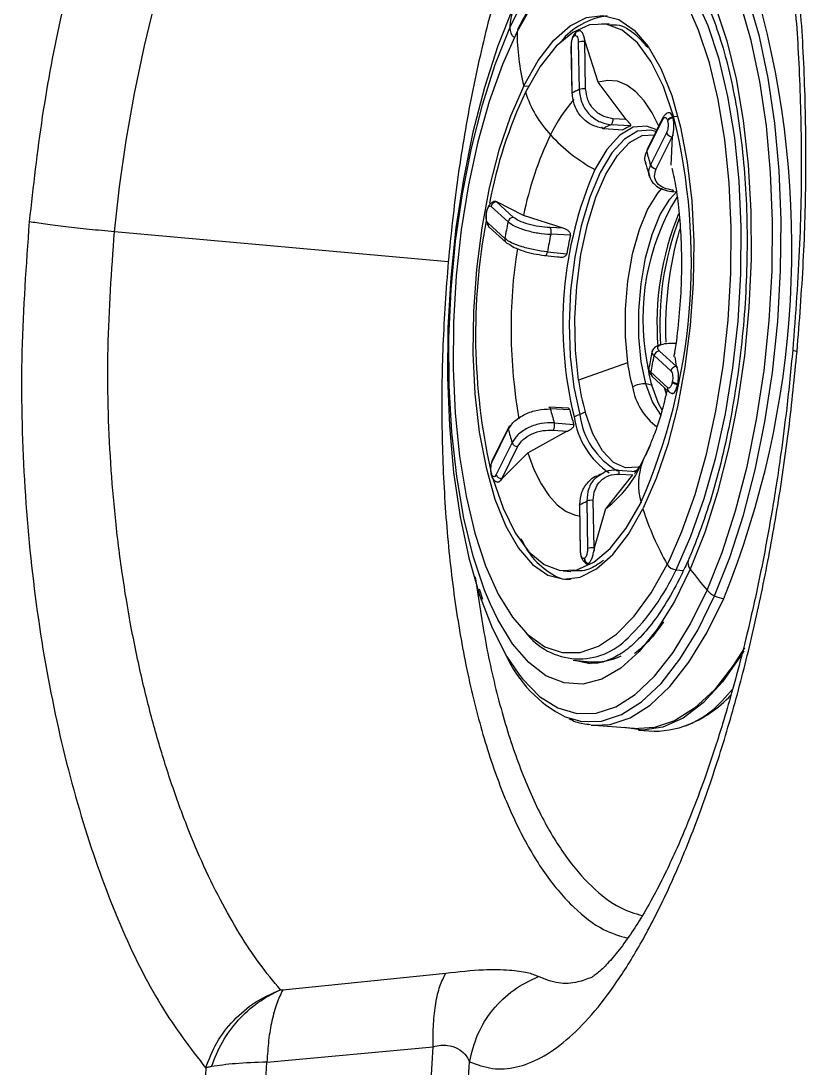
# Model space of a CAD drawing. Extents: x 939 to 1039, y 781 to 934.
# Drawn here: x 1024.945 to 1026.781, y 841.087 to 843.534 of the extents above; entities that cross this region are included whole.
import ezdxf

# ---------------------------------------------------------------- set-up
doc = ezdxf.new("R2010")
doc.units = 0
doc.header["$MEASUREMENT"] = 0
doc.layers.add('1', color=4, linetype='Continuous')

# ---------------------------------------------------------------- blocks, each defined once
blk = doc.blocks.new('Envoy')
at = {"layer": '1', "color": 3, "linetype": 'Continuous', "lineweight": 25}
for p, q in [((87.6674, 44.3523), (87.6493, 44.3532)), ((87.5855, 44.3253), (87.5863, 44.3257)), ((87.5919, 44.3355), (87.5911, 44.3351)), ((87.5773, 44.3012), (87.5793, 44.1904)), ((87.5802, 44.1914), (87.5782, 44.3021)), ((87.5944, 44.3103), (87.5964, 44.1996)), ((87.6103, 44.3119), (87.6092, 44.3177)), ((87.6092, 44.3177), (87.6096, 44.3119)), ((87.6116, 44.2012), (87.6096, 44.3119)), ((87.6096, 44.3119), (87.6103, 44.3119)), ((87.6409, 44.2166), (87.6103, 44.3119)), ((87.4669, 44.2081), (87.478, 44.2073)), ((87.7063, 44.1295), (87.6409, 44.2166)), ((87.7063, 44.1295), (87.6751, 44.1315)), ((87.7547, 44.0547), (87.792, 44.1295)), ((87.7923, 44.134), (87.755, 44.0592)), ((87.8153, 44.1348), (87.8158, 44.1332)), ((87.817, 44.137), (87.8274, 44.1364)), ((87.6537, 44.1089), (87.6987, 44.1054)), ((87.7167, 44.1145), (87.6707, 44.1175)), ((87.8026, 44.1277), (87.8031, 44.1262)), ((87.8007, 44.0985), (87.7634, 44.0237)), ((87.7765, 44.0141), (87.8138, 44.0889)), ((87.8118, 44.0231), (87.8145, 44.0888)), ((87.8157, 44.0933), (87.8138, 44.0889)), ((87.8138, 44.0889), (87.8145, 44.0888)), ((87.8145, 44.0888), (87.8157, 44.0933)), ((87.8128, 43.9615), (87.8234, 43.9605)), ((87.4013, 43.9382), (87.3963, 43.9377)), ((87.4042, 43.9368), (87.4013, 43.9382)), ((87.4013, 43.9382), (87.4035, 43.9368)), ((87.4428, 43.9008), (87.4035, 43.9368)), ((87.4035, 43.9368), (87.4042, 43.9368)), ((87.4661, 43.9052), (87.4042, 43.9368)), ((87.3796, 43.9155), (87.3793, 43.9136)), ((87.38, 43.9121), (87.3804, 43.914)), ((87.3907, 43.9264), (87.4301, 43.8904)), ((87.4226, 43.8512), (87.3833, 43.8872)), ((87.559, 43.8755), (87.4661, 43.9052)), ((87.2902, 43.7967), (86.5102, 43.8668)), ((87.3862, 43.8777), (87.4255, 43.8418)), ((87.559, 43.8755), (87.528, 43.8768)), ((87.5759, 43.8592), (87.5301, 43.8613)), ((87.5172, 43.8115), (87.5518, 43.8081)), ((87.5223, 43.82), (87.5676, 43.8156)), ((87.7716, 43.5778), (87.8109, 43.5419)), ((87.8236, 43.5523), (87.7843, 43.5883)), ((87.8243, 43.5522), (87.8209, 43.5746)), ((87.7094, 43.5605), (87.5947, 43.5205)), ((87.8236, 43.5523), (87.8256, 43.5498)), ((87.8243, 43.5522), (87.8236, 43.5523)), ((87.8256, 43.5498), (87.8243, 43.5522)), ((87.8034, 43.5027), (87.7641, 43.5387)), ((87.767, 43.5292), (87.8063, 43.4932)), ((87.8142, 43.517), (87.8138, 43.515)), ((87.8271, 43.5127), (87.8267, 43.5107)), ((87.5711, 43.4552), (87.5252, 43.4574)), ((87.5743, 43.451), (87.529, 43.4532)), ((87.5382, 43.4205), (87.584, 43.4164)), ((87.3935, 43.3306), (87.4308, 43.4054)), ((87.4311, 43.4099), (87.3938, 43.3351)), ((87.4762, 43.3504), (87.5677, 43.4007)), ((87.5366, 43.4035), (87.5677, 43.4007)), ((87.4395, 43.3744), (87.4022, 43.2996)), ((87.4153, 43.29), (87.4526, 43.3648)), ((87.416, 43.29), (87.4762, 43.3504)), ((87.7446, 43.3298), (87.7492, 43.3401)), ((87.3906, 43.2989), (87.3911, 43.2974)), ((87.3916, 43.3014), (87.3911, 43.3029)), ((87.6592, 43.2201), (87.7215, 43.299)), ((87.6855, 43.31), (87.7315, 43.3071)), ((87.6903, 43.3009), (87.7215, 43.299)), ((87.4132, 43.2865), (87.416, 43.29)), ((87.4153, 43.29), (87.4132, 43.2865)), ((87.416, 43.29), (87.4153, 43.29)), ((87.5968, 43.2285), (87.5989, 43.1178)), ((87.5998, 43.1188), (87.5978, 43.2295)), ((87.614, 43.2377), (87.616, 43.1269)), ((87.6312, 43.1285), (87.6292, 43.2393)), ((87.6319, 43.1285), (87.6591, 43.2201)), ((87.6311, 43.1225), (87.6319, 43.1285)), ((87.6312, 43.1285), (87.6311, 43.1225)), ((87.6319, 43.1285), (87.6312, 43.1285)), ((87.5989, 43.1178), (87.599, 43.1174)), ((87.6086, 43.1038), (87.6079, 43.1034)), ((87.6178, 43.0918), (87.617, 43.0914)), ((87.8022, 43.0896), (87.8073, 43.0999)), ((87.8228, 43.077), (87.8401, 43.0755)), ((87.5591, 43.0748), (87.5772, 43.0732)), ((87.3626, 43.0324), (87.3701, 43.0085)), ((87.582, 42.8659), (87.6229, 42.8622)), ((87.6249, 42.8582), (87.6196, 42.8585)), ((87.9568, 42.7995), (87.937, 42.7778)), ((87.6246, 42.7142), (87.6318, 42.7136)), ((87.6318, 42.7136), (87.7356, 42.7062)), ((87.7353, 42.7023), (87.7716, 42.6997)), ((87.2845, 42.1334), (86.9034, 42.0948)), ((86.8665, 41.9262), (87.2551, 41.9622))]:
    blk.add_line(p, q, dxfattribs=at)
at = {"layer": '1', "color": 3, "linetype": 'Continuous', "lineweight": 25, "flags": 128}
for points in [[(86.5102, 43.8668), (86.5219, 43.9723), (86.5373, 44.0804), (86.5567, 44.1905), (86.5801, 44.302), (86.5979, 44.3761)], [(87.9129, 43.0161), (87.9486, 43.106), (87.9804, 43.2047), (88.0079, 43.3108), (88.0307, 43.4226), (88.0483, 43.5386), (88.0606, 43.6571), (88.0674, 43.7763), (88.0685, 43.8945), (88.064, 44.0101), (88.054, 44.1212), (88.0385, 44.2263), (88.0178, 44.3239), (87.9922, 44.4125), (87.9621, 44.4908), (87.9279, 44.5577), (87.8901, 44.6123), (87.8493, 44.6536), (87.806, 44.6812), (87.7609, 44.6946), (87.7147, 44.6936), (87.668, 44.6783), (87.6215, 44.6488), (87.5867, 44.6172)], [(87.8954, 43.0293), (87.9305, 43.1176), (87.9618, 43.2146), (87.9888, 43.3187), (88.0111, 43.4286), (88.0285, 43.5425), (88.0405, 43.6589), (88.0472, 43.776), (88.0483, 43.8922), (88.0439, 44.0057), (88.034, 44.1148), (88.0188, 44.2181), (87.9985, 44.3139), (87.9734, 44.401)], [(87.434, 44.3437), (87.4712, 44.4193)], [(87.9149, 44.3927), (87.9414, 44.3132), (87.9632, 44.2243), (87.98, 44.1273), (87.9916, 44.0237), (87.9976, 43.9152), (87.9982, 43.8034), (87.9931, 43.6902), (87.9826, 43.5774), (87.9667, 43.4666), (87.9458, 43.3597), (87.9201, 43.2584), (87.8901, 43.1642), (87.8562, 43.0786)], [(87.8125, 44.4592), (87.7765, 44.4999), (87.7375, 44.5277), (87.6966, 44.5415), (87.6545, 44.5412), (87.6119, 44.5267), (87.5696, 44.4982), (87.5282, 44.4563), (87.4886, 44.4017), (87.4513, 44.3353)], [(87.8228, 43.077), (87.8577, 43.1555), (87.889, 43.2435), (87.916, 43.3395), (87.9384, 43.4418), (87.9558, 43.5488), (87.9679, 43.6585), (87.9744, 43.7692), (87.9752, 43.8788), (87.9704, 43.9856), (87.96, 44.0877), (87.9442, 44.1833), (87.9233, 44.2709), (87.8976, 44.3489), (87.8675, 44.416), (87.8337, 44.471), (87.8243, 44.4832)], [(87.8073, 43.0999), (87.8365, 43.1667), (87.8672, 43.2531), (87.8938, 43.3473), (87.9158, 43.4479), (87.9329, 43.5529), (87.9447, 43.6607), (87.9511, 43.7693), (87.952, 43.877), (87.9472, 43.9819), (87.937, 44.0822), (87.9215, 44.1761), (87.901, 44.2621), (87.8757, 44.3387), (87.8462, 44.4046), (87.8129, 44.4586), (87.8125, 44.4592)], [(87.4415, 44.3897), (87.4064, 44.3014), (87.3751, 44.2044), (87.3481, 44.1003), (87.3258, 43.9904), (87.3084, 43.8765), (87.2964, 43.7601), (87.2897, 43.643), (87.2886, 43.5268), (87.293, 43.4133), (87.3029, 43.3042), (87.3181, 43.2009), (87.3384, 43.1051), (87.3635, 43.018), (87.3931, 42.9411), (87.4267, 42.8754), (87.4552, 42.8327)], [(87.4669, 44.2081), (87.5009, 44.2676), (87.5372, 44.3147), (87.5751, 44.3484), (87.6136, 44.3679), (87.652, 44.3728), (87.6894, 44.363), (87.7249, 44.3387), (87.7578, 44.3004), (87.7872, 44.249), (87.8127, 44.1857), (87.8335, 44.1119), (87.8492, 44.0291), (87.8595, 43.9393), (87.8641, 43.8445), (87.863, 43.7467), (87.8562, 43.6483), (87.8437, 43.5512), (87.826, 43.4579), (87.8033, 43.3702), (87.7762, 43.2902), (87.7453, 43.2197)], [(87.817, 44.137), (87.7932, 44.2068), (87.7649, 44.2645), (87.7326, 44.3086), (87.6973, 44.338), (87.6596, 44.3521), (87.6207, 44.3505), (87.5813, 44.3332), (87.5426, 44.3007), (87.5055, 44.2537), (87.4708, 44.1934)], [(87.3889, 42.997), (87.3753, 43.0296), (87.3488, 43.1091), (87.327, 43.198), (87.3102, 43.295), (87.2986, 43.3986), (87.2926, 43.5071), (87.2921, 43.6189), (87.2971, 43.7321), (87.3076, 43.8449), (87.3235, 43.9557), (87.3444, 44.0626), (87.3701, 44.1639), (87.4001, 44.2581), (87.434, 44.3437)], [(87.4513, 44.3353), (87.417, 44.2582), (87.3863, 44.1718), (87.3597, 44.0776), (87.3377, 43.977), (87.3206, 43.872), (87.3088, 43.7642), (87.3024, 43.6556), (87.3015, 43.5479), (87.3063, 43.443), (87.3165, 43.3427), (87.332, 43.2488), (87.3525, 43.1628), (87.3778, 43.0862), (87.4073, 43.0203), (87.4406, 42.9663), (87.4716, 42.9301)], [(87.5773, 44.3012), (87.5773, 44.3012), (87.5775, 44.3017), (87.5782, 44.3021)], [(87.4669, 44.2081), (87.436, 44.1376), (87.4089, 44.0576), (87.3863, 43.9699), (87.3685, 43.8766), (87.3561, 43.7795), (87.3492, 43.6811), (87.3481, 43.5833), (87.3527, 43.4885), (87.363, 43.3987), (87.3787, 43.316), (87.3996, 43.2421), (87.425, 43.1788), (87.4545, 43.1274), (87.4873, 43.0891), (87.5228, 43.0648), (87.5602, 43.055), (87.5986, 43.0599), (87.6372, 43.0794), (87.675, 43.1131), (87.7114, 43.1602), (87.7453, 43.2197)], [(87.7823, 44.1138), (87.7667, 44.1451), (87.7485, 44.1729), (87.7288, 44.1946), (87.7079, 44.21), (87.6862, 44.2188), (87.6637, 44.221), (87.6409, 44.2166)], [(87.5802, 44.1914), (87.5795, 44.1909), (87.5793, 44.1904), (87.5793, 44.1904)], [(87.7927, 44.1346), (87.7924, 44.1342), (87.7923, 44.134)], [(87.778, 44.1052), (87.7539, 44.1143), (87.7226, 44.1114), (87.6913, 44.0929), (87.6611, 44.0596), (87.633, 44.0127)], [(87.776, 44.1013), (87.7634, 44.1048), (87.7329, 44.102), (87.7022, 44.0839), (87.6726, 44.0513), (87.6452, 44.0054), (87.6211, 43.9479), (87.6011, 43.8811), (87.586, 43.8076), (87.5765, 43.7301), (87.5729, 43.6517), (87.5753, 43.5753), (87.5837, 43.5039), (87.5976, 43.4403)], [(87.5947, 43.5205), (87.5877, 43.5903), (87.5863, 43.6644), (87.5906, 43.74), (87.6006, 43.8142), (87.6157, 43.8844), (87.6354, 43.9478), (87.6591, 44.0021), (87.6857, 44.0452), (87.7143, 44.0755), (87.7439, 44.0919), (87.7724, 44.094)], [(87.7898, 43.9693), (87.7794, 43.9573), (87.7563, 43.9199), (87.7363, 43.8715), (87.7204, 43.8145), (87.7093, 43.7517), (87.7036, 43.6862), (87.7036, 43.6215), (87.7094, 43.5605)], [(87.7526, 43.5115), (87.7417, 43.563), (87.736, 43.6211), (87.7358, 43.6831), (87.7411, 43.7457), (87.7516, 43.8059), (87.7668, 43.8607), (87.7859, 43.9073), (87.808, 43.9433), (87.8257, 43.9622)], [(87.3799, 43.9159), (87.3798, 43.9158), (87.3796, 43.9153), (87.3798, 43.9147), (87.3804, 43.914)], [(87.7872, 43.439), (87.7681, 43.4694), (87.7526, 43.5115)], [(87.7902, 43.4501), (87.7816, 43.4658), (87.766, 43.5083)], [(87.7954, 43.5032), (87.7968, 43.4983), (87.8006, 43.4853)], [(87.7394, 43.3189), (87.7342, 43.3171), (87.7048, 43.3152), (87.6767, 43.3279), (87.651, 43.3548), (87.6285, 43.3947), (87.6102, 43.4463)], [(87.4762, 43.3504), (87.4908, 43.3118), (87.5073, 43.2783), (87.5255, 43.2506), (87.5452, 43.2289), (87.566, 43.2135), (87.5878, 43.2046), (87.5973, 43.2029)], [(87.7446, 43.3298), (87.7541, 43.3497), (87.762, 43.368)], [(87.7252, 43.3079), (87.7267, 43.3084), (87.733, 43.3108)], [(87.3948, 43.2908), (87.4185, 43.221), (87.4469, 43.1634), (87.4791, 43.1193), (87.5145, 43.0898), (87.5521, 43.0757), (87.5911, 43.0773), (87.6304, 43.0946), (87.6691, 43.1272), (87.7063, 43.1742), (87.741, 43.2345)], [(87.5968, 43.2285), (87.5968, 43.2286), (87.5971, 43.2291), (87.5978, 43.2295)], [(87.5998, 43.1188), (87.5991, 43.1183), (87.5989, 43.1178), (87.5989, 43.1178)], [(87.8562, 43.0786), (87.819, 43.003), (87.779, 42.9386), (87.737, 42.8863), (87.6935, 42.847), (87.6492, 42.8214), (87.6049, 42.8098), (87.5612, 42.8125), (87.5188, 42.8293), (87.4784, 42.86), (87.4406, 42.9041), (87.4061, 42.961), (87.3889, 42.997)], [(87.4716, 42.9301), (87.477, 42.925), (87.516, 42.8972), (87.5569, 42.8834), (87.5991, 42.8837), (87.6416, 42.8982), (87.684, 42.9267), (87.7253, 42.9686), (87.765, 43.0232), (87.8022, 43.0896)], [(87.4552, 42.8327), (87.4638, 42.8218), (87.5039, 42.7812), (87.5465, 42.7541), (87.5907, 42.7409), (87.6362, 42.7419), (87.682, 42.7569), (87.7277, 42.7859), (87.7726, 42.8283), (87.8159, 42.8836), (87.857, 42.9509), (87.8954, 43.0293)], [(87.5638, 42.7332), (87.6027, 42.7225), (87.6489, 42.7235), (87.6956, 42.7388), (87.7422, 42.7683), (87.7878, 42.8115), (87.8319, 42.8678), (87.8738, 42.9363), (87.9129, 43.0161)], [(87.6318, 42.7136), (87.6687, 42.7155), (87.7158, 42.731), (87.7626, 42.7607), (87.8085, 42.8041), (87.8529, 42.8608), (87.8951, 42.9298), (87.9345, 43.0101)], [(87.9813, 42.8873), (87.9753, 42.8775), (87.9316, 42.8153), (87.886, 42.7661), (87.8393, 42.7305), (87.7921, 42.709), (87.7451, 42.7019), (87.7015, 42.7086)], [(87.9829, 42.8944), (87.9567, 42.8535), (87.9124, 42.7968), (87.8664, 42.7533), (87.8196, 42.7237), (87.7726, 42.7082), (87.7356, 42.7062)], [(87.6196, 42.8585), (87.5886, 42.8646), (87.5856, 42.8655)], [(87.5914, 42.865), (87.5965, 42.8634), (87.6222, 42.8583)]]:
    blk.add_lwpolyline(points, dxfattribs=at)
at = {"layer": '1', "color": 3, "linetype": 'Continuous', "lineweight": 25}
for centre, radius, start, end in [((85.9, 43.8308), 2.1938, 338.0315, 15.464), ((87.7968, 44.3084), 0.3645, 167.1138, 174.4389), ((87.6825, 44.2071), 0.1659, 97.2326, 141.0755), ((87.4638, 44.3439), 0.0297, 180.3375, 229.4587), ((87.9714, 44.3345), 0.5201, 179.916, 194.0699), ((87.5959, 44.3259), 0.0104, 117.8191, 183.1166), ((87.5965, 44.3263), 0.0102, 98.5559, 183.4683), ((87.6058, 44.2746), 0.0375, 84.2001, 107.7261), ((88.4635, 43.7277), 1.0965, 154.8665, 169.1565), ((87.7255, 44.276), 0.2677, 197.9651, 222.9086), ((87.5809, 44.191), 0.00176, 201.843, 257.107), ((87.6365, 44.1001), 0.1072, 111.9896, 121.6909), ((87.6078, 44.1639), 0.0375, 84.2025, 107.723), ((87.8475, 43.9429), 0.352, 138.4989, 154.6429), ((86.4553, 43.7972), 1.4034, 336.3613, 14.0131), ((87.7979, 44.1313), 0.00618, 154.7472, 197.6249), ((87.8156, 44.1193), 0.0155, 90.9216, 147.0071), ((87.816, 44.1178), 0.0155, 90.9199, 147.0087), ((87.7027, 44.0332), 0.0901, 110.7495, 122.9277), ((87.7481, 44.03), 0.0901, 110.3981, 123.2835), ((88.2723, 43.7394), 0.8231, 154.5052, 168.3801), ((87.8194, 44.3581), 0.3925, 222.3513, 241.647), ((87.8149, 44.1041), 0.0152, 201.6053, 265.9306), ((87.7606, 44.0565), 0.00619, 154.7769, 197.5357), ((87.1838, 43.8771), 0.5978, 14.1947, 17.2804), ((88.4655, 43.6518), 0.9073, 156.5628, 193.8118), ((87.7776, 44.0293), 0.0152, 201.5866, 265.9493), ((87.4033, 43.924), 0.0128, 89.471, 169.2318), ((88.2928, 43.6641), 0.5476, 148.6327, 190.7122), ((87.3808, 43.9134), 0.00158, 176.1551, 237.7662), ((88.7973, 43.6275), 1.4431, 169.3883, 192.6444), ((87.3932, 43.8851), 0.0102, 167.7898, 226.1833), ((88.5431, 43.6584), 1.1369, 168.2266, 170.2363), ((87.4427, 43.888), 0.0128, 89.4705, 169.2323), ((88.4453, 43.654), 0.6671, 157.5334, 184.6608), ((88.4814, 43.6519), 0.6963, 159.2893, 184.118), ((88.4696, 43.6613), 0.9606, 167.9803, 170.4885), ((88.6264, 43.6412), 0.8281, 163.7677, 182.2211), ((87.4321, 43.849), 0.00971, 166.5838, 264.194), ((88.5107, 43.6589), 0.956, 167.902, 170.5676), ((88.633, 43.6403), 1.1959, 170.9784, 190.123), ((86.6535, 43.7701), 1.1345, 348.2277, 350.2418), ((87.7842, 43.5755), 0.0128, 89.464, 169.2284), ((88.1516, 43.6238), 0.4467, 188.139, 195.4632), ((88.1814, 43.6233), 0.431, 188.1357, 195.4695), ((87.8235, 43.5395), 0.0128, 89.471, 169.2318), ((88.1822, 43.6045), 0.5935, 188.1355, 195.4635), ((87.7741, 43.5365), 0.0102, 167.8101, 226.163), ((87.7491, 43.4515), 0.0602, 86.7237, 117.8229), ((87.8667, 43.5296), 0.1478, 189.6987, 233.4038), ((87.7503, 43.4724), 0.0392, 66.4176, 86.7423), ((87.8133, 43.5005), 0.0101, 167.5954, 226.3777), ((87.8288, 43.5383), 0.0277, 237.2582, 265.7927), ((87.8291, 43.5402), 0.0276, 237.2439, 265.8071), ((88.0191, 43.5737), 0.5047, 193.8077, 197.6622), ((88.0631, 43.57), 0.5031, 193.6887, 197.7784), ((87.5285, 43.6015), 0.1754, 293.2237, 297.7788), ((87.5252, 43.609), 0.1836, 288.8251, 293.2422), ((87.775, 43.4628), 0.1926, 188.2315, 235.8598), ((87.7751, 43.4633), 0.1789, 187.3835, 240.0476), ((87.4369, 43.4071), 0.00636, 90.0157, 195.2856), ((88.0141, 43.553), 0.6017, 194.2005, 197.2665), ((87.4537, 43.38), 0.0152, 201.6101, 265.9258), ((87.3993, 43.3325), 0.00618, 154.7478, 197.6245), ((87.4854, 43.4436), 0.2831, 307.8501, 336.2917), ((87.8878, 43.2766), 0.1527, 159.6179, 196.0114), ((87.396, 43.3003), 0.0055, 151.4874, 194.1605), ((87.3961, 43.2988), 0.00525, 150.6678, 204.5885), ((87.4163, 43.3052), 0.0152, 201.6058, 265.9301), ((87.5577, 43.3288), 0.1071, 291.9885, 301.6987), ((87.6254, 43.202), 0.0375, 84.2051, 107.7193), ((88.4181, 43.4364), 0.7068, 197.8534, 209.385), ((87.6274, 43.0912), 0.0375, 84.2, 107.7273), ((87.6205, 43.1036), 0.0127, 180.8018, 253.6201), ((87.6213, 43.104), 0.0127, 180.8004, 253.6201), ((87.3387, 43.3002), 0.5331, 314.2507, 335.2426), ((87.8251, 43.1038), 0.0269, 211.8458, 265.0903), ((87.8724, 43.0933), 0.0219, 160.6594, 222.1862), ((88.5783, 43.6136), 0.8987, 216.5324, 220.5488), ((87.9366, 43.0656), 0.0549, 221.395, 244.3685), ((87.9392, 43.0688), 0.0589, 243.4734, 265.3903), ((87.5961, 43.0266), 0.1577, 217.3392, 316.6387), ((87.6997, 43.002), 0.3012, 204.3113, 243.1972), ((87.6329, 43.0051), 0.1432, 265.9695, 295.5843), ((87.7462, 42.9728), 0.2785, 290.915, 317.515), ((87.7712, 42.9148), 0.215, 270.1036, 320.4326)]:
    blk.add_arc(centre, radius, start, end, dxfattribs=at)
for points, knots in [([(86.8765, 45.5021), (86.8431, 45.4594), (86.7766, 45.3742), (86.6817, 45.2124), (86.593, 45.03), (86.5128, 44.8277), (86.4425, 44.6094), (86.3843, 44.3781), (86.3384, 44.1377), (86.32, 43.9728), (86.3108, 43.8905)], [0, 0, 0, 0, 0.128141, 0.25514, 0.381095, 0.506129, 0.63038, 0.753998, 0.877147, 1, 1, 1, 1]), ([(88.1059, 43.5876), (88.1113, 43.6576), (88.1222, 43.7976), (88.1277, 44.007), (88.125, 44.2124), (88.1135, 44.4114), (88.0936, 44.6012), (88.0657, 44.7791), (88.0303, 44.9428), (87.9881, 45.0897), (87.9397, 45.2178), (87.8861, 45.325), (87.8282, 45.4096), (87.7671, 45.4705), (87.7037, 45.5068), (87.6392, 45.5176), (87.5743, 45.5051), (87.5317, 45.4762), (87.5105, 45.4618)], [0, 0, 0, 0, 0.0620929, 0.1241984, 0.1863464, 0.2485627, 0.3108696, 0.3732849, 0.4358194, 0.4984733, 0.5612354, 0.624085, 0.6869862, 0.7498837, 0.8127049, 0.8753799, 0.9378375, 1, 1, 1, 1]), ([(87.8488, 45.2701), (87.8533, 45.2666), (87.8615, 45.2603), (87.8778, 45.2403), (87.8926, 45.2187), (87.9049, 45.1986), (87.9162, 45.1786), (87.9303, 45.1514), (87.9504, 45.1081), (87.9776, 45.0388), (88.008, 44.9447), (88.0404, 44.8183), (88.0717, 44.6544), (88.0957, 44.469), (88.1109, 44.2695), (88.117, 44.0632), (88.1139, 43.8341), (88.1019, 43.6741), (88.0957, 43.5913)], [0, 0, 0, 0, 0.066017, 0.119704, 0.160648, 0.188497, 0.208029, 0.228408, 0.272329, 0.32277, 0.38458, 0.457966, 0.542955, 0.639574, 0.719729, 0.806484, 0.899884, 1, 1, 1, 1]), ([(87.9208, 45.1694), (87.9179, 45.1695), (87.89, 45.1705), (87.8359, 45.1482), (87.7601, 45.1012), (87.6859, 45.0275), (87.6146, 44.9316), (87.5475, 44.8143), (87.4856, 44.6777), (87.4301, 44.5242), (87.3818, 44.3564), (87.3419, 44.1772), (87.3101, 43.9898), (87.2968, 43.8611), (87.2902, 43.7967)], [0, 0, 0, 0, 0.010599, 0.100545, 0.19049, 0.280435, 0.370381, 0.460327, 0.550272, 0.640218, 0.730164, 0.820109, 0.910055, 1, 1, 1, 1]), ([(87.7356, 44.5581), (87.7429, 44.5578), (87.7598, 44.5572), (87.7863, 44.545), (87.8166, 44.5221), (87.8469, 44.4874), (87.8765, 44.4405), (87.9036, 44.3832), (87.9278, 44.316), (87.9485, 44.2397), (87.9654, 44.1553), (87.9781, 44.0642), (87.9862, 43.9678), (87.9896, 43.8674), (87.9883, 43.7647), (87.9821, 43.661), (87.9713, 43.5581), (87.9559, 43.4574), (87.9363, 43.3605), (87.9127, 43.2687), (87.886, 43.1851), (87.8649, 43.1307), (87.8534, 43.1042), (87.8518, 43.1006)], [0, 0, 0, 0, 0.038251, 0.088693, 0.136436, 0.187124, 0.236819, 0.286424, 0.336228, 0.386318, 0.436665, 0.487216, 0.537916, 0.588721, 0.639595, 0.690507, 0.741432, 0.792338, 0.843196, 0.893978, 0.944647, 0.992382, 1, 1, 1, 1]), ([(87.5617, 44.4945), (87.554, 44.4875), (87.5325, 44.4678), (87.4995, 44.4232), (87.4711, 44.3765), (87.4559, 44.3466), (87.4522, 44.3395)], [0, 0, 0, 0, 0.1934941, 0.5414001, 0.8903154, 1, 1, 1, 1]), ([(87.6672, 44.3502), (87.6707, 44.3507), (87.6905, 44.3532), (87.7214, 44.3375), (87.746, 44.31), (87.7566, 44.2983)], [0, 0, 0, 0, 0.108886, 0.618002, 1, 1, 1, 1]), ([(87.5899, 44.3344), (87.589, 44.3338), (87.5873, 44.3326), (87.584, 44.3285), (87.5806, 44.3215), (87.5785, 44.3129), (87.5775, 44.3059), (87.5775, 44.3025), (87.5774, 44.3008)], [0, 0, 0, 0, 0.134878, 0.26504, 0.515531, 0.758295, 0.878789, 1, 1, 1, 1]), ([(87.5782, 44.3021), (87.5783, 44.305), (87.5785, 44.3108), (87.5804, 44.3182), (87.5829, 44.3233), (87.5847, 44.3246), (87.5855, 44.3253)], [0, 0, 0, 0, 0.279471, 0.558961, 0.779363, 1, 1, 1, 1]), ([(87.5863, 44.3257), (87.5875, 44.3259), (87.5897, 44.3263), (87.5924, 44.3224), (87.594, 44.3169), (87.5942, 44.3125), (87.5944, 44.3103)], [0, 0, 0, 0, 0.279601, 0.559219, 0.779567, 1, 1, 1, 1]), ([(87.6092, 44.3177), (87.6084, 44.3208), (87.6068, 44.3271), (87.6033, 44.3337), (87.5993, 44.3375), (87.5964, 44.3368), (87.595, 44.3364)], [0, 0, 0, 0, 0.246585, 0.499373, 0.752591, 1, 1, 1, 1]), ([(87.6537, 44.1089), (87.6443, 44.1108), (87.6255, 44.1146), (87.6013, 44.1342), (87.584, 44.1608), (87.5815, 44.1812), (87.5802, 44.1914)], [0, 0, 0, 0, 0.249972, 0.499957, 0.749969, 1, 1, 1, 1]), ([(87.5964, 44.1996), (87.5977, 44.1894), (87.6002, 44.169), (87.6174, 44.1424), (87.6418, 44.1229), (87.6611, 44.1193), (87.6707, 44.1175)], [0, 0, 0, 0, 0.250027, 0.500032, 0.750021, 1, 1, 1, 1]), ([(87.6751, 44.1315), (87.6669, 44.1331), (87.6505, 44.1361), (87.6296, 44.1526), (87.6149, 44.1752), (87.6127, 44.1925), (87.6116, 44.2012)], [0, 0, 0, 0, 0.249823, 0.500222, 0.750497, 1, 1, 1, 1]), ([(87.6751, 44.1315), (87.6751, 44.1307), (87.675, 44.1292), (87.6747, 44.1261), (87.6739, 44.1224), (87.6727, 44.1196), (87.6716, 44.1181), (87.671, 44.1177), (87.6707, 44.1175)], [0, 0, 0, 0, 0.124737, 0.2493731, 0.5000261, 0.7506954, 0.8753141, 1, 1, 1, 1]), ([(87.7167, 44.1145), (87.717, 44.1146), (87.7175, 44.115), (87.7175, 44.1161), (87.7167, 44.1176), (87.7149, 44.1203), (87.7116, 44.1244), (87.7081, 44.1277), (87.7063, 44.1295)], [0, 0, 0, 0, 0.0942093, 0.1904733, 0.2982815, 0.4245433, 0.7016304, 1, 1, 1, 1]), ([(87.792, 44.1295), (87.793, 44.1311), (87.7951, 44.1343), (87.7983, 44.1347), (87.801, 44.1324), (87.8021, 44.1293), (87.8026, 44.1277)], [0, 0, 0, 0, 0.279501, 0.55901, 0.779391, 1, 1, 1, 1]), ([(87.798, 44.141), (87.7973, 44.1405), (87.7953, 44.1388), (87.7937, 44.1363), (87.7927, 44.1346)], [0, 0, 0, 0, 0.339904, 1, 1, 1, 1]), ([(87.8093, 44.1452), (87.8077, 44.1452), (87.8047, 44.1451), (87.8008, 44.1435), (87.7987, 44.1416), (87.798, 44.141)], [0, 0, 0, 0, 0.402375, 0.80323, 1, 1, 1, 1]), ([(87.8153, 44.1348), (87.8145, 44.1372), (87.8127, 44.142), (87.8095, 44.1453), (87.8075, 44.1449), (87.8067, 44.1448)], [0, 0, 0, 0, 0.3749, 0.75861, 1, 1, 1, 1]), ([(87.8157, 44.0933), (87.8162, 44.0964), (87.8174, 44.1026), (87.818, 44.1135), (87.8177, 44.1244), (87.8164, 44.1303), (87.8158, 44.1332)], [0, 0, 0, 0, 0.246553, 0.499341, 0.752614, 1, 1, 1, 1]), ([(87.6491, 44.1125), (87.6493, 44.1117), (87.6499, 44.1102), (87.6511, 44.1088), (87.6524, 44.1083), (87.6532, 44.1087), (87.6537, 44.1089)], [0, 0, 0, 0, 0.259338, 0.518949, 0.768527, 1, 1, 1, 1]), ([(87.8031, 44.1262), (87.8035, 44.1238), (87.8045, 44.119), (87.8041, 44.1107), (87.8028, 44.1035), (87.8014, 44.1001), (87.8007, 44.0985)], [0, 0, 0, 0, 0.27966, 0.559226, 0.779573, 1, 1, 1, 1]), ([(87.753, 44.0276), (87.7519, 44.0298), (87.7478, 44.0379), (87.7518, 44.0476), (87.7547, 44.0547)], [0, 0, 0, 0, 0.272803, 1, 1, 1, 1]), ([(87.7509, 44.0296), (87.7535, 44.021), (87.7569, 44.01), (87.7599, 43.998), (87.7605, 43.9954)], [0, 0, 0, 0, 0.778981, 1, 1, 1, 1]), ([(87.7634, 44.0237), (87.7604, 44.0166), (87.7566, 44.0076), (87.7602, 44.0001), (87.761, 43.9984)], [0, 0, 0, 0, 0.782658, 1, 1, 1, 1]), ([(87.8164, 43.9642), (87.8086, 43.9656), (87.793, 43.9684), (87.7776, 43.9805), (87.7706, 43.9965), (87.7745, 44.0082), (87.7765, 44.0141)], [0, 0, 0, 0, 0.249825, 0.50022, 0.750493, 1, 1, 1, 1]), ([(87.8131, 44.0159), (87.8149, 44.0085), (87.8202, 43.986), (87.8274, 43.9388), (87.8335, 43.8763), (87.8361, 43.8069), (87.8349, 43.7335), (87.8292, 43.659), (87.8232, 43.6053), (87.8182, 43.5786), (87.8175, 43.5751)], [0, 0, 0, 0, 0.0691464, 0.2104294, 0.3576765, 0.5093487, 0.6639639, 0.8201667, 0.9767007, 1, 1, 1, 1]), ([(87.7596, 44), (87.7612, 43.9951), (87.7644, 43.9854), (87.7764, 43.9736), (87.7926, 43.9646), (87.8062, 43.9624), (87.813, 43.9612)], [0, 0, 0, 0, 0.250115, 0.499196, 0.748287, 1, 1, 1, 1]), ([(87.8164, 43.9642), (87.8161, 43.9637), (87.8156, 43.9628), (87.8144, 43.9616), (87.8135, 43.9616), (87.813, 43.9616)], [0, 0, 0, 0, 0.258303, 0.516338, 1, 1, 1, 1]), ([(87.3973, 43.9377), (87.3954, 43.9369), (87.3917, 43.9354), (87.3866, 43.9302), (87.3823, 43.9235), (87.3807, 43.9184), (87.3799, 43.9159)], [0, 0, 0, 0, 0.258173, 0.513172, 0.761136, 1, 1, 1, 1]), ([(87.3795, 43.914), (87.3793, 43.9124), (87.3788, 43.909), (87.3785, 43.902), (87.3791, 43.8931), (87.3811, 43.8855), (87.3834, 43.8808), (87.3849, 43.8791), (87.3856, 43.8783)], [0, 0, 0, 0, 0.122675, 0.244186, 0.487695, 0.737276, 0.866436, 1, 1, 1, 1]), ([(87.3833, 43.8872), (87.3824, 43.8885), (87.3805, 43.891), (87.3792, 43.8981), (87.379, 43.9054), (87.3797, 43.9099), (87.38, 43.9121)], [0, 0, 0, 0, 0.279476, 0.559008, 0.779418, 1, 1, 1, 1]), ([(87.3804, 43.914), (87.381, 43.9166), (87.3823, 43.9219), (87.3853, 43.9263), (87.3883, 43.9279), (87.3899, 43.9269), (87.3907, 43.9264)], [0, 0, 0, 0, 0.279676, 0.559238, 0.779635, 1, 1, 1, 1]), ([(86.3108, 43.8905), (86.3035, 43.7893), (86.289, 43.5868), (86.2961, 43.2852), (86.3238, 42.9936), (86.3725, 42.7183), (86.4393, 42.4655), (86.5218, 42.2423), (86.6167, 42.0507), (86.6877, 41.9587), (86.7234, 41.9124)], [0, 0, 0, 0, 0.122829, 0.245803, 0.369184, 0.493219, 0.618128, 0.744113, 0.871357, 1, 1, 1, 1]), ([(86.5102, 43.8668), (86.4903, 43.8688), (86.4505, 43.8727), (86.3953, 43.879), (86.3464, 43.8851), (86.3227, 43.8887), (86.3108, 43.8905)], [0, 0, 0, 0, 0.249996, 0.500003, 0.750001, 1, 1, 1, 1]), ([(87.4301, 43.8904), (87.4347, 43.887), (87.4441, 43.8803), (87.4699, 43.8708), (87.5002, 43.8636), (87.5202, 43.8621), (87.5301, 43.8613)], [0, 0, 0, 0, 0.250034, 0.500041, 0.750026, 1, 1, 1, 1]), ([(87.528, 43.8768), (87.5195, 43.8775), (87.5026, 43.8789), (87.4767, 43.8847), (87.4547, 43.8923), (87.4467, 43.898), (87.4428, 43.9008)], [0, 0, 0, 0, 0.249819, 0.500224, 0.750485, 1, 1, 1, 1]), ([(86.898, 42.0955), (86.8816, 42.1152), (86.8487, 42.1546), (86.8019, 42.2257), (86.7567, 42.3055), (86.7149, 42.392), (86.6746, 42.4887), (86.6377, 42.5918), (86.6037, 42.7039), (86.5735, 42.8221), (86.5483, 42.943), (86.5273, 43.0698), (86.5116, 43.1955), (86.4971, 43.3709), (86.4905, 43.5945), (86.5036, 43.7761), (86.5102, 43.8668)], [0, 0, 0, 0, 0.064524, 0.129124, 0.191637, 0.256907, 0.316316, 0.383337, 0.446063, 0.508478, 0.574997, 0.632463, 0.696438, 0.75552, 0.877872, 1, 1, 1, 1]), ([(87.528, 43.8768), (87.5283, 43.8765), (87.5288, 43.8759), (87.5296, 43.8739), (87.5304, 43.8706), (87.5306, 43.8667), (87.5305, 43.8635), (87.5302, 43.862), (87.5301, 43.8613)], [0, 0, 0, 0, 0.124668, 0.249309, 0.499956, 0.750645, 0.875279, 1, 1, 1, 1]), ([(87.5759, 43.8592), (87.576, 43.86), (87.5762, 43.8616), (87.5754, 43.864), (87.5739, 43.8664), (87.5709, 43.8696), (87.566, 43.8732), (87.5614, 43.8747), (87.559, 43.8755)], [0, 0, 0, 0, 0.094202, 0.190466, 0.29829, 0.42451, 0.701576, 1, 1, 1, 1]), ([(87.5223, 43.82), (87.5124, 43.8213), (87.4927, 43.824), (87.4625, 43.8317), (87.4366, 43.8412), (87.4273, 43.8479), (87.4226, 43.8512)], [0, 0, 0, 0, 0.249972, 0.499966, 0.749973, 1, 1, 1, 1]), ([(87.4311, 43.8393), (87.435, 43.8364), (87.443, 43.8307), (87.4649, 43.8222), (87.4905, 43.8153), (87.5073, 43.8131), (87.5157, 43.812)], [0, 0, 0, 0, 0.249773, 0.500147, 0.750455, 1, 1, 1, 1]), ([(87.5157, 43.812), (87.516, 43.8117), (87.5168, 43.8112), (87.5176, 43.8115), (87.518, 43.8116)], [0, 0, 0, 0, 0.481386, 1, 1, 1, 1]), ([(87.518, 43.8116), (87.5185, 43.8119), (87.5194, 43.8125), (87.5206, 43.8146), (87.5216, 43.8171), (87.5221, 43.819), (87.5223, 43.82)], [0, 0, 0, 0, 0.259438, 0.518929, 0.768437, 1, 1, 1, 1]), ([(87.5464, 43.809), (87.5488, 43.8084), (87.5535, 43.8074), (87.5593, 43.8083), (87.5631, 43.8098), (87.5654, 43.8113), (87.567, 43.8132), (87.5674, 43.8148), (87.5676, 43.8156)], [0, 0, 0, 0, 0.2982653, 0.5750851, 0.701486, 0.8094064, 0.9057336, 1, 1, 1, 1]), ([(87.2902, 43.7967), (87.2854, 43.732), (87.2759, 43.6025), (87.2742, 43.4094), (87.2817, 43.2211), (87.2993, 43.0409), (87.3263, 42.8717), (87.3624, 42.7165), (87.407, 42.5779), (87.4593, 42.4584), (87.5183, 42.3598), (87.5833, 42.2847), (87.6474, 42.2347), (87.6908, 42.2216), (87.7098, 42.2159)], [0, 0, 0, 0, 0.084922, 0.169844, 0.254767, 0.339689, 0.424611, 0.509533, 0.594455, 0.679378, 0.7643, 0.849222, 0.934144, 1, 1, 1, 1]), ([(88.0957, 43.5914), (88.0912, 43.5457), (88.0833, 43.4644), (88.0696, 43.359), (88.0577, 43.278), (88.0467, 43.2108), (88.0354, 43.1471), (88.0232, 43.0833), (88.0101, 43.0202), (87.9944, 42.9504), (87.9756, 42.8728), (87.954, 42.7924), (87.9334, 42.7218), (87.9121, 42.6544), (87.8881, 42.5839), (87.8581, 42.5041), (87.8283, 42.433), (87.7989, 42.3697), (87.7707, 42.3144), (87.7411, 42.2627), (87.7109, 42.2162), (87.6822, 42.178), (87.6598, 42.1532), (87.6438, 42.1379), (87.6333, 42.1294), (87.6262, 42.1247), (87.6261, 42.1246), (87.626, 42.1245)], [0, 0, 0, 0, 0.059513, 0.105835, 0.13905, 0.167456, 0.196529, 0.226171, 0.255869, 0.285551, 0.326466, 0.370204, 0.408235, 0.438236, 0.48112, 0.529583, 0.584253, 0.622071, 0.66703, 0.716415, 0.761877, 0.814346, 0.866785, 0.896086, 0.93069, 0.96324, 1, 1, 1, 1]), ([(87.7673, 43.5911), (87.7651, 43.5789), (87.7624, 43.5633), (87.7592, 43.5481), (87.7585, 43.5448)], [0, 0, 0, 0, 0.7796, 1, 1, 1, 1]), ([(87.7858, 43.6024), (87.7849, 43.6022), (87.7782, 43.6006), (87.7704, 43.5953), (87.768, 43.5897), (87.7667, 43.5869)], [0, 0, 0, 0, 0.074111, 0.534708, 1, 1, 1, 1]), ([(87.7843, 43.5883), (87.7822, 43.591), (87.7779, 43.5965), (87.7845, 43.6029), (87.7996, 43.607), (87.8151, 43.6069), (87.8229, 43.6069)], [0, 0, 0, 0, 0.249781, 0.500136, 0.75047, 1, 1, 1, 1]), ([(88.0964, 43.5913), (88.0962, 43.5912), (88.0936, 43.5905), (88.1, 43.589), (88.1059, 43.5876)], [0, 0, 0, 0, 0.0931644, 1, 1, 1, 1]), ([(87.3402, 41.9271), (87.3579, 41.9206), (87.3933, 41.9076), (87.4494, 41.912), (87.5072, 41.9339), (87.5663, 41.975), (87.6258, 42.0345), (87.685, 42.1117), (87.7431, 42.2057), (87.7995, 42.3156), (87.8533, 42.4399), (87.9039, 42.5774), (87.9506, 42.7265), (87.9928, 42.8855), (88.03, 43.0529), (88.0615, 43.2268), (88.0877, 43.4055), (88.0998, 43.5269), (88.1059, 43.5876)], [0, 0, 0, 0, 0.062445, 0.125073, 0.187829, 0.250666, 0.313533, 0.376378, 0.439164, 0.501866, 0.564468, 0.626963, 0.689349, 0.75163, 0.81382, 0.875932, 0.937985, 1, 1, 1, 1]), ([(87.7669, 43.5873), (87.7668, 43.5872), (87.7643, 43.5848), (87.768, 43.5812), (87.7716, 43.5778)], [0, 0, 0, 0, 0.039895, 1, 1, 1, 1]), ([(87.7641, 43.5387), (87.7606, 43.5421), (87.7569, 43.5457), (87.7594, 43.5482), (87.7596, 43.5483)], [0, 0, 0, 0, 0.940296, 1, 1, 1, 1]), ([(87.7594, 43.5483), (87.7592, 43.5451), (87.7588, 43.5396), (87.7633, 43.534), (87.7653, 43.5316)], [0, 0, 0, 0, 0.563521, 1, 1, 1, 1]), ([(87.8271, 43.5127), (87.8276, 43.5161), (87.8287, 43.5232), (87.8286, 43.534), (87.8276, 43.5436), (87.8262, 43.5477), (87.8256, 43.5498)], [0, 0, 0, 0, 0.247561, 0.500843, 0.75366, 1, 1, 1, 1]), ([(87.8109, 43.5419), (87.8118, 43.5406), (87.8137, 43.538), (87.815, 43.531), (87.8152, 43.5236), (87.8145, 43.5192), (87.8142, 43.517)], [0, 0, 0, 0, 0.279477, 0.55901, 0.779422, 1, 1, 1, 1]), ([(87.8028, 43.5005), (87.799, 43.4844), (87.7903, 43.4475), (87.7762, 43.4034), (87.7665, 43.3801), (87.7628, 43.3712)], [0, 0, 0, 0, 0.323352, 0.741176, 1, 1, 1, 1]), ([(87.8138, 43.515), (87.8132, 43.5124), (87.8119, 43.5072), (87.8089, 43.5028), (87.8059, 43.5012), (87.8043, 43.5022), (87.8034, 43.5027)], [0, 0, 0, 0, 0.279653, 0.559199, 0.779581, 1, 1, 1, 1]), ([(87.8056, 43.4939), (87.8065, 43.4931), (87.8084, 43.4914), (87.8116, 43.49), (87.8149, 43.4894), (87.8172, 43.4897), (87.8183, 43.4898)], [0, 0, 0, 0, 0.248787, 0.499352, 0.750333, 1, 1, 1, 1]), ([(87.8141, 43.4894), (87.8151, 43.4894), (87.8173, 43.4893), (87.821, 43.4937), (87.8244, 43.5009), (87.826, 43.5075), (87.8267, 43.5107)], [0, 0, 0, 0, 0.246624, 0.499379, 0.752594, 1, 1, 1, 1]), ([(87.4308, 43.4054), (87.4353, 43.4121), (87.4442, 43.4256), (87.4696, 43.4416), (87.4995, 43.4521), (87.5192, 43.4528), (87.529, 43.4532)], [0, 0, 0, 0, 0.250027, 0.500028, 0.75003, 1, 1, 1, 1]), ([(87.5255, 43.4573), (87.5256, 43.4573), (87.5264, 43.4575), (87.5274, 43.4565), (87.5284, 43.4549), (87.5288, 43.4538), (87.529, 43.4532)], [0, 0, 0, 0, 0.087283, 0.544878, 0.772284, 1, 1, 1, 1]), ([(87.5743, 43.451), (87.574, 43.4516), (87.5736, 43.4528), (87.5719, 43.4542), (87.5705, 43.4548), (87.5697, 43.4551)], [0, 0, 0, 0, 0.3158185, 0.6385912, 1, 1, 1, 1]), ([(87.5382, 43.4205), (87.5282, 43.4206), (87.5083, 43.4208), (87.4783, 43.4107), (87.453, 43.3946), (87.444, 43.3811), (87.4395, 43.3744)], [0, 0, 0, 0, 0.249978, 0.499962, 0.749971, 1, 1, 1, 1]), ([(87.5383, 43.4085), (87.5385, 43.4096), (87.5388, 43.4118), (87.5389, 43.4152), (87.5387, 43.4182), (87.5384, 43.4198), (87.5382, 43.4205)], [0, 0, 0, 0, 0.2594041, 0.5189278, 0.768381, 1, 1, 1, 1]), ([(87.4526, 43.3648), (87.4564, 43.3705), (87.464, 43.3819), (87.4857, 43.3953), (87.5113, 43.4037), (87.5282, 43.4035), (87.5366, 43.4035)], [0, 0, 0, 0, 0.249784, 0.500145, 0.750461, 1, 1, 1, 1]), ([(87.5366, 43.4035), (87.5369, 43.4042), (87.5376, 43.4056), (87.538, 43.4075), (87.5383, 43.4085)], [0, 0, 0, 0, 0.481483, 1, 1, 1, 1]), ([(87.5677, 43.4007), (87.5701, 43.4017), (87.5746, 43.4037), (87.5794, 43.4074), (87.5823, 43.4104), (87.5837, 43.4125), (87.5843, 43.4146), (87.5841, 43.4158), (87.584, 43.4164)], [0, 0, 0, 0, 0.298309, 0.575118, 0.701472, 0.809384, 0.905715, 1, 1, 1, 1]), ([(87.7628, 43.3712), (87.7607, 43.3658), (87.7561, 43.3539), (87.7517, 43.345), (87.7492, 43.3402)], [0, 0, 0, 0, 0.449425, 1, 1, 1, 1]), ([(87.3934, 43.3339), (87.3931, 43.3333), (87.3923, 43.3314), (87.3908, 43.3261), (87.3893, 43.3176), (87.3892, 43.3088), (87.3898, 43.3031), (87.3903, 43.3009), (87.3905, 43.3002)], [0, 0, 0, 0, 0.069587, 0.21345, 0.4958, 0.777867, 0.921325, 1, 1, 1, 1]), ([(87.3911, 43.3029), (87.3906, 43.3053), (87.3897, 43.3101), (87.39, 43.3184), (87.3914, 43.3256), (87.3928, 43.3289), (87.3935, 43.3306)], [0, 0, 0, 0, 0.2796648, 0.5592258, 0.7795728, 1, 1, 1, 1]), ([(87.7492, 43.3402), (87.7463, 43.3346), (87.7391, 43.3207), (87.7305, 43.3073), (87.7251, 43.3011), (87.7263, 43.3023), (87.7265, 43.3025)], [0, 0, 0, 0, 0.238248, 0.591524, 0.930127, 1, 1, 1, 1]), ([(87.4022, 43.2996), (87.4012, 43.298), (87.3991, 43.2947), (87.3959, 43.2944), (87.3932, 43.2967), (87.3921, 43.2998), (87.3916, 43.3014)], [0, 0, 0, 0, 0.279499, 0.559034, 0.779413, 1, 1, 1, 1]), ([(87.5978, 43.2295), (87.5987, 43.2396), (87.6004, 43.2598), (87.6171, 43.2831), (87.632, 43.2963), (87.6412, 43.2976), (87.6412, 43.2976)], [0, 0, 0, 0, 0.3330299, 0.6660241, 0.9990036, 1, 1, 1, 1]), ([(87.6458, 43.2983), (87.6418, 43.296), (87.6296, 43.2891), (87.6169, 43.2674), (87.6149, 43.2476), (87.614, 43.2377)], [0, 0, 0, 0, 0.1996316, 0.5997945, 1, 1, 1, 1]), ([(87.6292, 43.2393), (87.6299, 43.2478), (87.6315, 43.2649), (87.6455, 43.2856), (87.6658, 43.2995), (87.6821, 43.3004), (87.6902, 43.3009)], [0, 0, 0, 0, 0.249775, 0.500143, 0.750441, 1, 1, 1, 1]), ([(87.6461, 43.3002), (87.6443, 43.2992), (87.642, 43.2979), (87.6409, 43.2975), (87.6407, 43.2974)], [0, 0, 0, 0, 0.778676, 1, 1, 1, 1]), ([(87.6855, 43.31), (87.6756, 43.3098), (87.6609, 43.3096), (87.6496, 43.3011), (87.6458, 43.2983)], [0, 0, 0, 0, 0.666147, 1, 1, 1, 1]), ([(87.6896, 43.3064), (87.6893, 43.3072), (87.6888, 43.3087), (87.6877, 43.31), (87.6866, 43.3105), (87.6858, 43.3102), (87.6855, 43.31)], [0, 0, 0, 0, 0.259387, 0.519025, 0.768482, 1, 1, 1, 1]), ([(87.6903, 43.3009), (87.6902, 43.3019), (87.6901, 43.3039), (87.6897, 43.3055), (87.6896, 43.3064)], [0, 0, 0, 0, 0.481454, 1, 1, 1, 1]), ([(87.3914, 43.2966), (87.3921, 43.2947), (87.3937, 43.2908), (87.3974, 43.2865), (87.4007, 43.2839), (87.4027, 43.2834), (87.4031, 43.2833)], [0, 0, 0, 0, 0.296268, 0.601033, 0.911001, 1, 1, 1, 1]), ([(87.4043, 43.2829), (87.4056, 43.2827), (87.4084, 43.2823), (87.4115, 43.285), (87.4132, 43.2865)], [0, 0, 0, 0, 0.462889, 1, 1, 1, 1]), ([(87.4599, 43.1499), (87.4653, 43.1397), (87.4833, 43.1058), (87.5204, 43.0737), (87.555, 43.0527), (87.5748, 43.0553), (87.5778, 43.0556)], [0, 0, 0, 0, 0.16541, 0.548462, 0.931519, 1, 1, 1, 1]), ([(87.616, 43.1269), (87.6159, 43.124), (87.6157, 43.1182), (87.6138, 43.1109), (87.6113, 43.1058), (87.6095, 43.1045), (87.6086, 43.1038)], [0, 0, 0, 0, 0.2794784, 0.5589797, 0.7794204, 1, 1, 1, 1]), ([(87.599, 43.1176), (87.5993, 43.1149), (87.5999, 43.1105), (87.6016, 43.1067), (87.6022, 43.1052)], [0, 0, 0, 0, 0.616658, 1, 1, 1, 1]), ([(87.6079, 43.1034), (87.6067, 43.1032), (87.6044, 43.1028), (87.6018, 43.1066), (87.6002, 43.1122), (87.5999, 43.1166), (87.5998, 43.1188)], [0, 0, 0, 0, 0.279629, 0.559221, 0.779568, 1, 1, 1, 1]), ([(87.6022, 43.1052), (87.6026, 43.1042), (87.604, 43.1005), (87.6065, 43.0968), (87.6087, 43.0952), (87.6092, 43.0948)], [0, 0, 0, 0, 0.232956, 0.829804, 1, 1, 1, 1]), ([(87.6178, 43.0918), (87.6191, 43.0929), (87.622, 43.095), (87.6258, 43.1025), (87.629, 43.1119), (87.6304, 43.119), (87.6311, 43.1225)], [0, 0, 0, 0, 0.247663, 0.501023, 0.753791, 1, 1, 1, 1]), ([(87.6533, 43.0988), (87.6418, 43.0908), (87.6164, 43.073), (87.5911, 43.0741), (87.5771, 43.0748)], [0, 0, 0, 0, 0.449843, 1, 1, 1, 1]), ([(87.6093, 43.0945), (87.6105, 43.0931), (87.6127, 43.0902), (87.6156, 43.091), (87.617, 43.0914)], [0, 0, 0, 0, 0.5058211, 1, 1, 1, 1]), ([(87.8518, 43.1006), (87.8461, 43.0882), (87.8298, 43.0525), (87.8012, 43.0006), (87.7662, 42.9491), (87.7307, 42.9091), (87.6959, 42.8805), (87.6629, 42.864), (87.6394, 42.8573), (87.6266, 42.859), (87.6235, 42.8594)], [0, 0, 0, 0, 0.077777, 0.224381, 0.370198, 0.515038, 0.65929, 0.803966, 0.952406, 1, 1, 1, 1]), ([(87.3536, 43.0607), (87.3615, 43.0068), (87.3774, 42.8978), (87.4125, 42.75), (87.4553, 42.6163), (87.5057, 42.5012), (87.5626, 42.4062), (87.6251, 42.3339), (87.6859, 42.2863), (87.7267, 42.2739), (87.7439, 42.2687)], [0, 0, 0, 0, 0.12697, 0.256679, 0.386389, 0.516099, 0.645808, 0.775516, 0.905226, 1, 1, 1, 1]), ([(87.7933, 42.9556), (87.7893, 42.9496), (87.7733, 42.9257), (87.7505, 42.9004), (87.732, 42.886), (87.7261, 42.8814)], [0, 0, 0, 0, 0.182481, 0.737064, 1, 1, 1, 1]), ([(87.5732, 42.7291), (87.5781, 42.7265), (87.5939, 42.7183), (87.6112, 42.7168), (87.6231, 42.7157)], [0, 0, 0, 0, 0.311589, 1, 1, 1, 1]), ([(87.2551, 41.9622), (87.255, 41.9804), (87.2549, 42.0168), (87.2606, 42.0648), (87.2701, 42.1058), (87.2797, 42.1242), (87.2845, 42.1334)], [0, 0, 0, 0, 0.25, 0.500003, 0.750001, 1, 1, 1, 1]), ([(87.5013, 42.1263), (87.4935, 42.1294), (87.4777, 42.1358), (87.4338, 42.1415), (87.3704, 42.1432), (87.3149, 42.1369), (87.2845, 42.1334)], [0, 0, 0, 0, 0.220996, 0.448405, 0.698176, 1, 1, 1, 1]), ([(87.3402, 41.9271), (87.3456, 41.9489), (87.3563, 41.9927), (87.393, 42.0502), (87.4414, 42.0979), (87.4813, 42.1168), (87.5013, 42.1263)], [0, 0, 0, 0, 0.249999, 0.5, 0.750001, 1, 1, 1, 1]), ([(87.6258, 42.1244), (87.6149, 42.1203), (87.5885, 42.1104), (87.5464, 42.1082), (87.5168, 42.12), (87.5013, 42.1263)], [0, 0, 0, 0, 0.251078, 0.608401, 1, 1, 1, 1]), ([(86.7234, 41.9124), (86.731, 41.9324), (86.746, 41.9724), (86.7871, 42.0251), (86.8381, 42.069), (86.878, 42.0867), (86.898, 42.0955)], [0, 0, 0, 0, 0.250002, 0.500004, 0.750001, 1, 1, 1, 1]), ([(86.737, 41.9159), (86.7446, 41.9353), (86.7597, 41.974), (86.7979, 42.0252), (86.8443, 42.0681), (86.8801, 42.0864), (86.898, 42.0956)], [0, 0, 0, 0, 0.251534, 0.503421, 0.751866, 1, 1, 1, 1]), ([(86.9034, 42.0948), (86.8986, 42.0848), (86.8888, 42.0649), (86.8778, 42.0241), (86.8697, 41.9777), (86.8676, 41.9434), (86.8665, 41.9262)], [0, 0, 0, 0, 0.2500014, 0.5000029, 0.7500015, 1, 1, 1, 1]), ([(86.9034, 42.0948), (86.9028, 42.0947), (86.9015, 42.0947), (86.8996, 42.0949), (86.8986, 42.0953), (86.898, 42.0955)], [0, 0, 0, 0, 0.305064, 0.612179, 1, 1, 1, 1]), ([(87.778, 40.3372), (87.7487, 40.3564), (87.6908, 40.3942), (87.6017, 40.4551), (87.5113, 40.5209), (87.4206, 40.596), (87.3446, 40.6769), (87.2888, 40.7678), (87.2532, 40.8657), (87.2328, 40.9932), (87.2257, 41.1546), (87.227, 41.3424), (87.2335, 41.544), (87.2431, 41.7516), (87.2511, 41.8922), (87.2551, 41.9622)], [0, 0, 0, 0, 0.10047, 0.198393, 0.299152, 0.399987, 0.499836, 0.563833, 0.627083, 0.689002, 0.750865, 0.813137, 0.875669, 0.938077, 1, 1, 1, 1]), ([(87.2551, 41.9621), (87.2613, 41.9636), (87.273, 41.9664), (87.2935, 41.9658), (87.3137, 41.959), (87.3308, 41.9451), (87.337, 41.9332), (87.3402, 41.9271)], [0, 0, 0, 0, 0.1354111, 0.2579637, 0.492797, 0.7363403, 1, 1, 1, 1]), ([(87.8765, 40.5266), (87.8446, 40.5476), (87.7812, 40.589), (87.6853, 40.6598), (87.5902, 40.7398), (87.5115, 40.8215), (87.4512, 40.9036), (87.4078, 40.9797), (87.3693, 41.0757), (87.3399, 41.1998), (87.324, 41.3567), (87.3217, 41.5375), (87.3282, 41.7294), (87.3362, 41.8613), (87.3402, 41.9271)], [0, 0, 0, 0, 0.122454, 0.242731, 0.366933, 0.489016, 0.552641, 0.617059, 0.681284, 0.745376, 0.809158, 0.872729, 0.936461, 1, 1, 1, 1]), ([(86.7235, 41.9124), (86.7183, 41.8278), (86.708, 41.6567), (86.6973, 41.4308), (86.692, 41.2356), (86.692, 41.0731), (86.6984, 40.9309), (86.7111, 40.8109), (86.7285, 40.7128), (86.7519, 40.6264), (86.79, 40.5273), (86.847, 40.43), (86.8976, 40.3744), (86.9228, 40.3466)], [0, 0, 0, 0, 0.124292, 0.251237, 0.335084, 0.418339, 0.501619, 0.563757, 0.625664, 0.687729, 0.750011, 0.875105, 1, 1, 1, 1]), ([(86.737, 41.9159), (86.7346, 41.9154), (86.7297, 41.9143), (86.7255, 41.9131), (86.7235, 41.9124)], [0, 0, 0, 0, 0.500065, 1, 1, 1, 1]), ([(86.8665, 41.9262), (86.8405, 41.9253), (86.7887, 41.9234), (86.7542, 41.9184), (86.737, 41.9159)], [0, 0, 0, 0, 0.503079, 1, 1, 1, 1]), ([(87.0447, 40.5408), (87.0238, 40.5673), (86.9819, 40.6203), (86.9265, 40.7274), (86.8822, 40.8684), (86.8547, 41.0484), (86.8438, 41.254), (86.845, 41.473), (86.8534, 41.6979), (86.8622, 41.8503), (86.8665, 41.9262)], [0, 0, 0, 0, 0.125315, 0.250643, 0.37495, 0.498409, 0.622479, 0.747265, 0.874176, 1, 1, 1, 1])]:
    blk.add_open_spline(points, degree=3, knots=knots, dxfattribs=at)

msp = doc.modelspace()

# ---------------------------------------------------------------- block references
at = {"layer": '1'}
msp.add_blockref('Envoy', (938.6538, 799.1744), dxfattribs=at)

doc.saveas('drawing.dxf')
